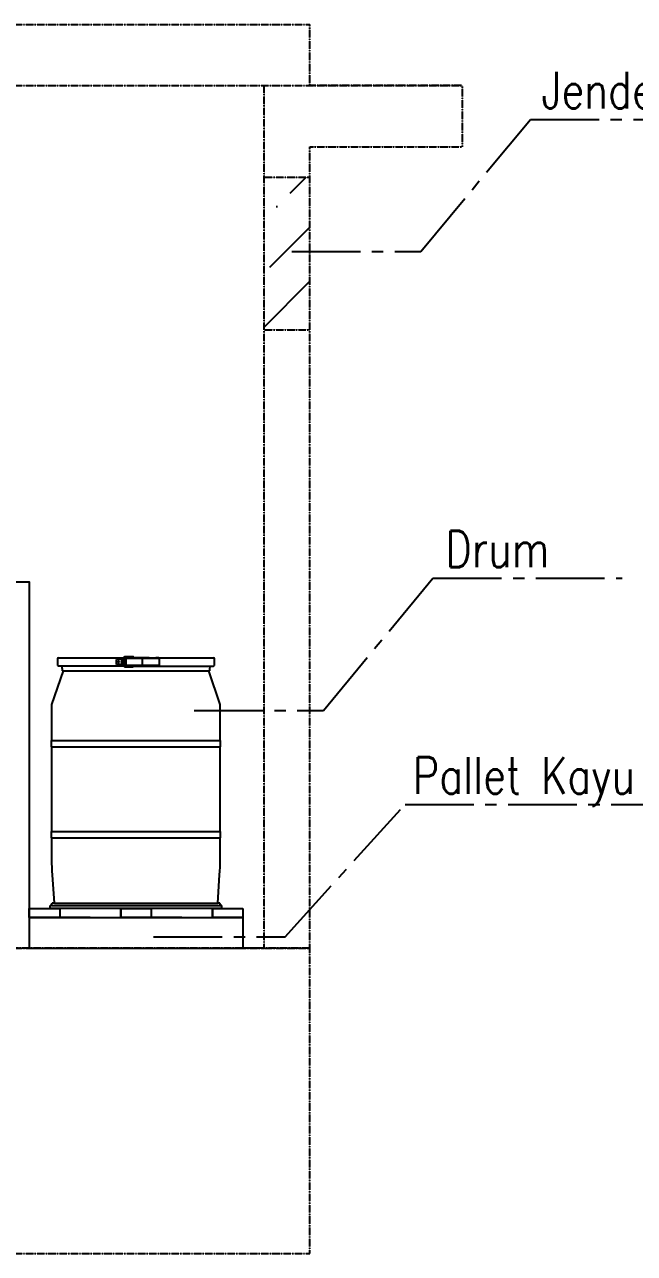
# Model space of a CAD drawing. Header units: millimetres. Extents: x 19989 to 114677, y -6335 to 49043.
# Drawn here: x 96975 to 98972, y 17116 to 21141 of the extents above; entities that cross this region are included whole.
import ezdxf

# ---------------------------------------------------------------- set-up
doc = ezdxf.new("R2010")
doc.units = ezdxf.units.MM
doc.header["$MEASUREMENT"] = 0
doc.linetypes.add('CENTER2', pattern=[1.125, 0.75, -0.125, 0.125, -0.125])
doc.layers.add('Edges', color=7, linetype='Continuous')
doc.styles.add('dD-RS', font='romans.shx', dxfattribs={"width": 0.8})

# ---------------------------------------------------------------- blocks, each defined once
blk = doc.blocks.new('plastic water drum ls')
at = {"layer": 'Edges'}
for p, q in [((-10.88, 17.57), (-11.02, 17.49)), ((-11.02, 17.49), (-11.02, 16.47)), ((-10.88, 17.57), (-1.77, 17.57)), ((-2.74, 17.33), (-2.74, 17.33)), ((-2.74, 16.62), (-2.74, 17.33)), ((-1.82, 17.33), (-2.74, 17.33)), ((-1.82, 16.62), (-1.82, 17.33)), ((-1.82, 17.33), (-1.78, 17.33)), ((-1.78, 17.54), (-1.77, 17.56)), ((-1.78, 17.33), (-1.78, 17.54)), ((-1.78, 17.33), (-1.65, 17.33)), ((-1.77, 17.58), (-1.76, 17.6)), ((-1.77, 17.57), (-1.77, 17.58)), ((-1.77, 17.56), (-1.77, 17.57)), ((-1.76, 17.6), (-1.75, 17.61)), ((-1.75, 17.61), (-1.74, 17.63)), ((-1.74, 17.63), (-1.73, 17.64)), ((-1.73, 17.64), (-1.71, 17.65)), ((-1.71, 17.65), (-1.7, 17.66)), ((-1.7, 17.66), (-1.68, 17.67)), ((-1.68, 17.67), (-1.67, 17.68)), ((-1.68, 17.53), (-1.66, 17.53)), ((-1.66, 17.53), (-1.68, 17.53)), ((-1.68, 17.53), (-1.68, 17.53)), ((-1.67, 17.68), (-1.66, 17.68)), ((-1.66, 17.68), (-1.64, 17.68)), ((-1.66, 17.53), (-1.65, 17.53)), ((-1.64, 17.54), (-1.65, 17.54)), ((-1.65, 17.54), (-1.65, 17.54)), ((-1.65, 17.54), (-1.65, 17.53)), ((-1.65, 17.53), (-1.65, 17.33)), ((-1.65, 17.53), (-1.65, 17.53)), ((-1.65, 17.53), (-1.65, 17.53)), ((-1.65, 17.53), (-1.65, 17.53)), ((-1.61, 17.33), (-1.65, 17.33)), ((-1.64, 17.68), (-1.63, 17.68)), ((-1.63, 17.55), (-1.64, 17.55)), ((-1.64, 17.55), (-1.64, 17.55)), ((-1.64, 17.55), (-1.64, 17.54)), ((-1.64, 17.55), (-1.64, 17.55)), ((-0.43, 17.68), (-1.63, 17.68)), ((-1.63, 17.55), (-1.63, 17.55)), ((-1.44, 17.55), (-1.63, 17.55)), ((-1.63, 17.55), (-1.63, 17.55)), ((-1.61, 16.62), (-1.61, 17.33)), ((-1.56, 17.53), (-1.57, 17.52)), ((-1.56, 17.52), (-1.57, 17.52)), ((-1.56, 17.52), (-1.57, 17.52)), ((-1.56, 17.52), (-1.57, 17.51)), ((-1.57, 17.52), (-1.57, 17.51)), ((-1.57, 17.52), (-1.57, 17.52)), ((-1.57, 17.51), (-1.57, 17.51)), ((-1.55, 17.51), (-1.57, 17.51)), ((-1.57, 17.51), (-1.57, 17.5)), ((-1.57, 17.51), (-1.57, 17.5)), ((-1.57, 17.5), (-1.57, 17.44)), ((-1.57, 17.5), (-1.57, 17.5)), ((-1.57, 17.5), (-1.57, 17.44)), ((-1.55, 17.5), (-1.57, 17.5)), ((-1.57, 17.44), (-1.57, 17.44)), ((-1.57, 17.44), (-1.55, 17.44)), ((-1.55, 17.53), (-1.56, 17.53)), ((-1.56, 17.53), (-1.56, 17.53)), ((-1.56, 17.53), (-1.56, 17.52)), ((-1.56, 17.53), (-1.56, 17.53)), ((-1.54, 17.53), (-1.56, 17.53)), ((-1.56, 17.52), (-1.56, 17.52)), ((-1.54, 17.52), (-1.56, 17.52)), ((-1.55, 17.52), (-1.56, 17.52)), ((-1.55, 17.53), (-1.55, 17.53)), ((-1.55, 17.53), (-1.54, 17.53)), ((-1.54, 17.52), (-1.55, 17.52)), ((-1.55, 17.52), (-1.55, 17.51)), ((-1.52, 17.52), (-1.55, 17.52)), ((-1.52, 17.51), (-1.55, 17.51)), ((-1.55, 17.51), (-1.55, 17.5)), ((-1.55, 17.5), (-1.55, 17.44)), ((-1.52, 17.5), (-1.55, 17.5)), ((-1.55, 17.44), (-1.52, 17.44)), ((-1.54, 17.53), (-1.54, 17.52)), ((-1.51, 17.53), (-1.54, 17.53)), ((-1.54, 17.53), (-1.53, 17.53)), ((-1.54, 17.53), (-1.54, 17.53)), ((-1.51, 17.52), (-1.54, 17.52)), ((-1.52, 17.53), (-1.53, 17.53)), ((-1.51, 17.53), (-1.52, 17.53)), ((-1.47, 17.52), (-1.52, 17.52)), ((-1.52, 17.52), (-1.51, 17.52)), ((-1.52, 17.51), (-1.52, 17.52)), ((-1.48, 17.51), (-1.52, 17.51)), ((-1.52, 17.51), (-1.52, 17.5)), ((-1.52, 17.5), (-1.48, 17.5)), ((-1.52, 17.5), (-1.52, 17.44)), ((-1.52, 17.44), (-1.48, 17.44)), ((-1.47, 17.53), (-1.51, 17.53)), ((-1.51, 17.52), (-1.51, 17.53)), ((-1.51, 17.53), (-1.5, 17.53)), ((-1.47, 17.52), (-1.51, 17.52)), ((-1.5, 17.53), (-1.49, 17.53)), ((-1.47, 17.53), (-1.49, 17.53)), ((-1.47, 17.52), (-1.48, 17.51)), ((-1.43, 17.51), (-1.48, 17.51)), ((-1.48, 17.51), (-1.48, 17.5)), ((-1.48, 17.5), (-1.48, 17.44)), ((-1.43, 17.5), (-1.48, 17.5)), ((-1.48, 17.44), (-1.45, 17.44)), ((-1.47, 17.53), (-1.47, 17.52)), ((-1.47, 17.53), (-1.46, 17.53)), ((0.87, 17.53), (-1.47, 17.53)), ((-1.47, 17.52), (-1.47, 17.52)), ((-1.43, 17.52), (-1.47, 17.52)), ((0.87, 17.52), (-1.47, 17.52)), ((-1.46, 17.53), (-1.46, 17.54)), ((-1.46, 17.54), (-1.45, 17.54)), ((-1.2, 17.54), (-1.46, 17.54)), ((-1.42, 17.53), (-1.46, 17.53)), ((-1.46, 17.53), (-1.46, 17.53)), ((-1.45, 17.54), (-1.44, 17.54)), ((-1.45, 17.44), (-1.45, 16.56)), ((-1.45, 17.44), (-1.43, 17.44)), ((-1.44, 17.55), (-1.44, 17.55)), ((-1.44, 17.54), (-1.44, 17.55)), ((-1.44, 17.55), (-1.43, 17.55)), ((-1.42, 17.55), (-1.44, 17.55)), ((-1.43, 17.55), (-1.42, 17.55)), ((-1.43, 17.52), (-1.43, 17.51)), ((-1.43, 17.52), (0.87, 17.52)), ((-1.43, 17.51), (-1.43, 17.5)), ((-1.43, 17.51), (0.87, 17.51)), ((-1.43, 17.5), (-1.43, 17.44)), ((-1.43, 17.5), (0.87, 17.5)), ((-1.43, 17.44), (-1.43, 16.56)), ((-1.42, 17.55), (-1.41, 17.55)), ((-1.42, 17.53), (-1.42, 17.53)), ((-1.2, 17.53), (-1.42, 17.53)), ((-1.41, 17.55), (-1.4, 17.55)), ((-1.4, 17.55), (-1.39, 17.55)), ((-1.39, 17.55), (-1.37, 17.56)), ((-1.37, 17.56), (-1.36, 17.56)), ((-1.36, 17.56), (-1.35, 17.56)), ((-1.35, 17.56), (-1.34, 17.56)), ((-1.33, 17.56), (-1.34, 17.56)), ((-1.33, 17.56), (-1.32, 17.56)), ((-1.33, 17.56), (-1.33, 17.56)), ((-1.32, 17.56), (-1.32, 17.56)), ((-1.32, 17.56), (-1.32, 17.56)), ((-1.32, 17.56), (-1.31, 17.56)), ((-1.32, 17.56), (-1.32, 17.56)), ((-1.31, 17.56), (-1.3, 17.56)), ((-1.3, 17.56), (-1.28, 17.56)), ((-1.28, 17.56), (-1.27, 17.55)), ((-1.27, 17.55), (-1.26, 17.55)), ((-1.26, 17.55), (-1.25, 17.55)), ((-1.24, 17.55), (-1.25, 17.55)), ((-1.24, 17.55), (-1.23, 17.55)), ((-0.44, 17.55), (-1.24, 17.55)), ((-1.23, 17.55), (-1.22, 17.54)), ((-1.22, 17.54), (-1.21, 17.54)), ((-1.21, 17.54), (-1.2, 17.54)), ((-1.2, 17.53), (-1.2, 17.54)), ((-1.15, 17.53), (-1.2, 17.53)), ((-1.14, 17.53), (-1.15, 17.53)), ((-1.14, 17.53), (-0.86, 17.53)), ((-0.86, 17.53), (-0.86, 17.53)), ((-0.58, 17.53), (-0.86, 17.53)), ((-0.86, 17.53), (-0.47, 17.53)), ((-0.47, 17.53), (-0.58, 17.53)), ((-0.47, 17.53), (-0.42, 17.53)), ((-0.43, 17.55), (-0.44, 17.55)), ((-0.4, 17.68), (-0.43, 17.68)), ((-0.42, 17.54), (-0.43, 17.55)), ((-0.43, 17.55), (-0.43, 17.55)), ((-0.43, 17.55), (-0.43, 17.55)), ((-0.42, 17.53), (-0.42, 17.54)), ((-0.42, 17.54), (-0.42, 17.54)), ((-0.42, 17.54), (-0.42, 17.54)), ((-0.42, 17.53), (-0.42, 17.53)), ((-0.42, 17.53), (-0.42, 17.53)), ((-0.42, 17.53), (-0.42, 17.53)), ((-0.42, 17.53), (-0.29, 17.53)), ((-0.38, 17.67), (-0.4, 17.68)), ((-0.36, 17.66), (-0.38, 17.67)), ((-0.35, 17.65), (-0.36, 17.66)), ((-0.33, 17.64), (-0.35, 17.65)), ((-0.32, 17.62), (-0.33, 17.64)), ((-0.31, 17.6), (-0.32, 17.62)), ((-0.3, 17.58), (-0.31, 17.6)), ((-0.3, 17.57), (-0.3, 17.58)), ((-0.3, 17.56), (-0.3, 17.57)), ((-0.3, 17.57), (10.88, 17.57)), ((-0.29, 17.53), (-0.3, 17.56)), ((0.29, 17.53), (-0.29, 17.53)), ((0.58, 17.53), (0.29, 17.53)), ((0.86, 17.53), (0.29, 17.53)), ((0.86, 17.53), (0.58, 17.53)), ((0.86, 17.53), (0.87, 17.53)), ((0.86, 17.53), (0.87, 17.53)), ((0.87, 17.53), (0.87, 17.53)), ((0.87, 17.53), (0.87, 17.52)), ((0.87, 17.53), (0.87, 17.53)), ((0.87, 17.53), (0.87, 17.53)), ((1.36, 17.53), (0.87, 17.53)), ((0.87, 17.53), (3.22, 17.53)), ((0.87, 17.52), (0.87, 17.52)), ((0.87, 17.52), (0.87, 17.51)), ((0.87, 17.52), (3.22, 17.52)), ((0.87, 17.52), (3.23, 17.52)), ((0.87, 17.51), (0.87, 17.51)), ((0.87, 17.51), (0.87, 17.5)), ((0.87, 17.51), (3.23, 17.51)), ((0.87, 17.5), (0.87, 16.49)), ((3.23, 17.5), (0.87, 17.5)), ((1.36, 17.53), (1.37, 17.53)), ((1.86, 17.53), (1.37, 17.53)), ((1.86, 17.53), (1.86, 17.53)), ((1.86, 17.53), (2.33, 17.53)), ((2.33, 17.53), (2.34, 17.53)), ((2.34, 17.53), (2.8, 17.53)), ((2.84, 17.53), (2.8, 17.53)), ((2.8, 17.53), (2.8, 17.53)), ((2.87, 17.53), (2.84, 17.53)), ((2.91, 17.53), (2.87, 17.53)), ((2.87, 17.53), (2.87, 17.53)), ((2.94, 17.53), (2.91, 17.53)), ((2.95, 17.53), (2.94, 17.53)), ((2.95, 17.53), (2.98, 17.53)), ((3.01, 17.53), (2.98, 17.53)), ((2.98, 17.53), (2.98, 17.53)), ((3.04, 17.53), (3.01, 17.53)), ((3.05, 17.53), (3.04, 17.53)), ((3.05, 17.53), (3.08, 17.53)), ((3.12, 17.53), (3.08, 17.53)), ((3.08, 17.53), (3.08, 17.53)), ((3.15, 17.53), (3.12, 17.53)), ((3.19, 17.53), (3.15, 17.53)), ((3.15, 17.53), (3.15, 17.53)), ((3.19, 17.53), (3.2, 17.53)), ((3.2, 17.53), (3.21, 17.53)), ((3.21, 17.53), (3.21, 17.53)), ((3.21, 17.53), (3.22, 17.53)), ((3.22, 17.53), (3.22, 17.52)), ((3.22, 17.53), (3.23, 17.52)), ((3.22, 17.53), (3.22, 17.53)), ((3.22, 17.53), (3.22, 17.53)), ((3.22, 17.52), (3.23, 17.52)), ((3.22, 17.52), (3.23, 17.52)), ((3.23, 17.52), (3.24, 17.52)), ((3.23, 17.52), (3.23, 17.51)), ((3.23, 17.52), (3.23, 17.52)), ((3.23, 17.52), (3.24, 17.52)), ((3.23, 17.51), (3.23, 17.5)), ((3.23, 17.51), (3.24, 17.51)), ((3.23, 17.5), (3.24, 17.5)), ((3.23, 17.5), (3.23, 16.49)), ((3.24, 17.52), (3.24, 17.52)), ((3.24, 17.52), (3.24, 17.51)), ((3.24, 17.51), (3.24, 17.5)), ((3.24, 17.51), (3.24, 17.5)), ((3.24, 17.51), (3.24, 17.51)), ((3.24, 17.5), (3.24, 17.5)), ((3.24, 17.5), (3.24, 16.49)), ((3.24, 17.5), (3.24, 16.49)), ((11.02, 17.49), (10.88, 17.57)), ((11.02, 16.47), (11.02, 17.49)), ((-11.82, 10.97), (-10.21, 15.71)), ((-11.02, 16.47), (-10.88, 16.39)), ((-10.44, 16.39), (-10.88, 16.39)), ((-10.35, 15.91), (-10.44, 16.39)), ((-1.74, 16.39), (-10.44, 16.39)), ((-10.35, 15.71), (-10.35, 15.91)), ((-10.35, 15.71), (-10.21, 15.71)), ((-10.21, 15.71), (10.21, 15.71)), ((-1.82, 16.62), (-2.74, 16.62)), ((-2.54, 17.02), (-2.55, 16.99)), ((-2.55, 16.99), (-2.55, 16.97)), ((-2.55, 16.97), (-2.55, 16.94)), ((-2.55, 16.94), (-2.54, 16.92)), ((-2.53, 17.04), (-2.54, 17.02)), ((-2.54, 16.92), (-2.53, 16.9)), ((-2.51, 17.05), (-2.53, 17.04)), ((-2.53, 16.9), (-2.51, 16.88)), ((-2.49, 17.06), (-2.51, 17.05)), ((-2.51, 16.88), (-2.49, 16.87)), ((-2.47, 17.07), (-2.49, 17.06)), ((-2.49, 16.87), (-2.47, 16.87)), ((-2.46, 17.07), (-2.47, 17.07)), ((-2.46, 16.87), (-2.47, 16.87)), ((-2.44, 17.06), (-2.46, 17.07)), ((-2.46, 16.87), (-2.44, 16.87)), ((-2.42, 17.05), (-2.44, 17.06)), ((-2.42, 17.05), (-2.44, 17.06)), ((-2.44, 17.06), (-2.44, 17.06)), ((-2.44, 16.87), (-2.42, 16.88)), ((-2.44, 16.87), (-2.42, 16.88)), ((-2.44, 16.87), (-2.44, 16.87)), ((-2.4, 17.04), (-2.42, 17.05)), ((-2.41, 17.04), (-2.42, 17.05)), ((-2.42, 16.88), (-2.41, 16.9)), ((-2.42, 16.88), (-2.4, 16.9)), ((-2.39, 17.02), (-2.41, 17.04)), ((-2.41, 16.9), (-2.39, 16.92)), ((-2.39, 17.02), (-2.4, 17.04)), ((-2.4, 16.9), (-2.39, 16.92)), ((-2.38, 16.99), (-2.39, 17.02)), ((-2.38, 16.99), (-2.39, 17.02)), ((-2.39, 16.92), (-2.38, 16.94)), ((-2.39, 16.92), (-2.38, 16.94)), ((-2.38, 16.97), (-2.38, 16.99)), ((-2.37, 16.97), (-2.38, 16.99)), ((-2.38, 16.94), (-2.38, 16.97)), ((-2.38, 16.94), (-2.37, 16.97)), ((-2.09, 17.02), (-2.1, 16.99)), ((-2.1, 16.99), (-2.1, 16.97)), ((-2.1, 16.97), (-2.1, 16.94)), ((-2.1, 16.94), (-2.09, 16.92)), ((-2.08, 17.04), (-2.09, 17.02)), ((-2.09, 16.92), (-2.08, 16.9)), ((-2.06, 17.05), (-2.08, 17.04)), ((-2.08, 16.9), (-2.06, 16.88)), ((-2.04, 17.06), (-2.06, 17.05)), ((-2.06, 16.88), (-2.04, 16.87)), ((-2.02, 17.07), (-2.04, 17.06)), ((-2.04, 16.87), (-2.02, 16.87)), ((-2.01, 17.07), (-2.02, 17.07)), ((-2.01, 16.87), (-2.02, 16.87)), ((-2, 17.06), (-2.01, 17.07)), ((-2.01, 16.87), (-2, 16.87)), ((-1.97, 17.05), (-2, 17.06)), ((-1.99, 17.06), (-2, 17.06)), ((-2, 16.87), (-1.97, 16.88)), ((-2, 16.87), (-1.99, 16.87)), ((-1.97, 17.05), (-1.99, 17.06)), ((-1.99, 16.87), (-1.97, 16.88)), ((-1.95, 17.04), (-1.97, 17.05)), ((-1.96, 17.04), (-1.97, 17.05)), ((-1.97, 16.88), (-1.95, 16.9)), ((-1.97, 16.88), (-1.96, 16.9)), ((-1.94, 17.02), (-1.96, 17.04)), ((-1.96, 16.9), (-1.94, 16.92)), ((-1.94, 17.02), (-1.95, 17.04)), ((-1.95, 16.9), (-1.94, 16.92)), ((-1.93, 16.99), (-1.94, 17.02)), ((-1.93, 16.99), (-1.94, 17.02)), ((-1.94, 16.92), (-1.93, 16.94)), ((-1.94, 16.92), (-1.93, 16.94)), ((-1.93, 16.97), (-1.93, 16.99)), ((-1.93, 16.97), (-1.93, 16.99)), ((-1.93, 16.94), (-1.93, 16.97)), ((-1.93, 16.94), (-1.93, 16.97)), ((-1.78, 16.62), (-1.82, 16.62)), ((-1.78, 16.51), (-1.78, 16.62)), ((-1.65, 16.62), (-1.78, 16.62)), ((-1.77, 16.48), (-1.78, 16.51)), ((-1.77, 16.45), (-1.77, 16.48)), ((-1.76, 16.43), (-1.77, 16.45)), ((-1.75, 16.4), (-1.76, 16.43)), ((-1.74, 16.39), (-1.75, 16.4)), ((-1.73, 16.38), (-1.74, 16.39)), ((-1.72, 16.36), (-1.73, 16.38)), ((-1.7, 16.35), (-1.72, 16.36)), ((-1.68, 16.33), (-1.7, 16.35)), ((-1.66, 16.32), (-1.68, 16.33)), ((-1.64, 16.31), (-1.66, 16.32)), ((-1.65, 16.62), (-1.65, 16.51)), ((-1.61, 16.62), (-1.65, 16.62)), ((-1.65, 16.51), (-1.65, 16.5)), ((-1.65, 16.5), (-1.65, 16.49)), ((-1.65, 16.49), (-1.65, 16.48)), ((-1.65, 16.48), (-1.64, 16.47)), ((-1.64, 16.47), (-1.64, 16.47)), ((-1.64, 16.47), (-1.63, 16.46)), ((-1.61, 16.31), (-1.64, 16.31)), ((-1.63, 16.46), (-1.62, 16.45)), ((-1.62, 16.45), (-1.62, 16.45)), ((-1.62, 16.45), (-1.61, 16.44)), ((-1.61, 16.44), (-1.6, 16.44)), ((-1.61, 16.31), (-1.61, 16.3)), ((-1.61, 16.3), (-1.58, 16.3)), ((-1.6, 16.44), (-1.59, 16.44)), ((-1.59, 16.44), (-1.59, 16.44)), ((-1.59, 16.44), (-1.44, 16.44)), ((-1.58, 16.3), (-0.47, 16.3)), ((-1.57, 16.56), (-1.57, 16.56)), ((-1.57, 16.56), (-1.57, 16.49)), ((-1.57, 16.56), (-1.57, 16.49)), ((-1.55, 16.56), (-1.57, 16.56)), ((-1.57, 16.49), (-1.57, 16.49)), ((-1.57, 16.49), (-1.57, 16.49)), ((-1.57, 16.49), (-1.57, 16.49)), ((-1.57, 16.49), (-1.57, 16.49)), ((-1.57, 16.48), (-1.57, 16.49)), ((-1.56, 16.48), (-1.57, 16.49)), ((-1.55, 16.49), (-1.57, 16.49)), ((-1.55, 16.49), (-1.57, 16.49)), ((-1.56, 16.48), (-1.57, 16.48)), ((-1.56, 16.48), (-1.57, 16.48)), ((-1.57, 16.48), (-1.57, 16.48)), ((-1.56, 16.47), (-1.57, 16.48)), ((-1.56, 16.48), (-1.56, 16.48)), ((-1.56, 16.47), (-1.56, 16.48)), ((-1.55, 16.48), (-1.56, 16.48)), ((-1.54, 16.48), (-1.56, 16.48)), ((-1.56, 16.47), (-1.56, 16.47)), ((-1.55, 16.47), (-1.56, 16.47)), ((-1.56, 16.47), (-1.56, 16.47)), ((-1.54, 16.47), (-1.56, 16.47)), ((-1.55, 16.56), (-1.55, 16.49)), ((-1.52, 16.56), (-1.55, 16.56)), ((-1.55, 16.49), (-1.52, 16.49)), ((-1.55, 16.49), (-1.55, 16.49)), ((-1.55, 16.49), (-1.55, 16.48)), ((-1.52, 16.49), (-1.55, 16.49)), ((-1.55, 16.48), (-1.54, 16.48)), ((-1.52, 16.48), (-1.55, 16.48)), ((-1.55, 16.47), (-1.55, 16.47)), ((-1.55, 16.47), (-1.55, 16.47)), ((-1.55, 16.47), (-1.54, 16.47)), ((-1.54, 16.48), (-1.54, 16.47)), ((-1.51, 16.48), (-1.54, 16.48)), ((-1.51, 16.47), (-1.54, 16.47)), ((-1.54, 16.47), (-1.53, 16.47)), ((-1.53, 16.47), (-1.51, 16.47)), ((-1.52, 16.56), (-1.52, 16.49)), ((-1.48, 16.56), (-1.52, 16.56)), ((-1.52, 16.49), (-1.52, 16.49)), ((-1.52, 16.49), (-1.48, 16.49)), ((-1.52, 16.48), (-1.52, 16.49)), ((-1.48, 16.49), (-1.52, 16.49)), ((-1.51, 16.48), (-1.52, 16.48)), ((-1.47, 16.48), (-1.52, 16.48)), ((-1.51, 16.47), (-1.51, 16.48)), ((-1.47, 16.48), (-1.51, 16.48)), ((-1.47, 16.47), (-1.51, 16.47)), ((-1.51, 16.47), (-1.5, 16.47)), ((-1.5, 16.47), (-1.47, 16.47)), ((-1.48, 16.56), (-1.48, 16.49)), ((-1.45, 16.56), (-1.48, 16.56)), ((-1.48, 16.49), (-1.48, 16.49)), ((-1.43, 16.49), (-1.48, 16.49)), ((-1.43, 16.49), (-1.48, 16.49)), ((-1.47, 16.48), (-1.48, 16.49)), ((-1.43, 16.48), (-1.47, 16.48)), ((-1.47, 16.48), (-1.47, 16.48)), ((-1.47, 16.47), (-1.47, 16.48)), ((-1.47, 16.48), (0.87, 16.48)), ((-1.47, 16.47), (-1.46, 16.47)), ((0.87, 16.47), (-1.47, 16.47)), ((-1.46, 16.47), (-1.46, 16.46)), ((-1.46, 16.47), (-1.46, 16.47)), ((-1.46, 16.47), (-1.45, 16.47)), ((-1.46, 16.46), (-1.45, 16.46)), ((-1.2, 16.46), (-1.46, 16.46)), ((-1.43, 16.56), (-1.45, 16.56)), ((-1.45, 16.47), (-1.44, 16.47)), ((-1.45, 16.46), (-1.44, 16.44)), ((-1.45, 16.46), (-1.45, 16.46)), ((-1.45, 16.46), (-1.44, 16.45)), ((-1.42, 16.47), (-1.44, 16.47)), ((-1.44, 16.45), (-1.43, 16.45)), ((-1.44, 16.44), (-0.48, 16.44)), ((-1.43, 16.56), (-1.43, 16.49)), ((-1.43, 16.49), (-1.43, 16.49)), ((-1.43, 16.49), (-1.43, 16.48)), ((-1.43, 16.49), (0.87, 16.49)), ((0.87, 16.49), (-1.43, 16.49)), ((-1.43, 16.48), (0.87, 16.48)), ((-1.43, 16.45), (-1.42, 16.45)), ((-1.42, 16.47), (-1.41, 16.47)), ((-1.42, 16.47), (-1.42, 16.47)), ((-1.42, 16.45), (-1.41, 16.45)), ((-1.41, 16.47), (-1.4, 16.47)), ((-1.41, 16.45), (-1.4, 16.44)), ((-1.4, 16.47), (-1.33, 16.47)), ((-1.4, 16.44), (-1.39, 16.44)), ((-1.39, 16.44), (-1.37, 16.44)), ((-1.37, 16.44), (-1.36, 16.44)), ((-1.36, 16.44), (-1.35, 16.44)), ((-1.35, 16.44), (-1.34, 16.44)), ((-1.33, 16.44), (-1.34, 16.44)), ((-1.33, 16.47), (-1.33, 16.47)), ((-1.33, 16.47), (-1.3, 16.47)), ((-1.33, 16.44), (-1.32, 16.44)), ((-1.33, 16.44), (-1.33, 16.44)), ((-1.32, 16.44), (-1.32, 16.44)), ((-1.32, 16.44), (-1.32, 16.44)), ((-1.32, 16.44), (-1.31, 16.44)), ((-1.32, 16.44), (-1.32, 16.44)), ((-1.31, 16.44), (-1.3, 16.44)), ((-1.3, 16.47), (-1.26, 16.47)), ((-1.3, 16.44), (-1.28, 16.44)), ((-1.28, 16.44), (-1.27, 16.44)), ((-1.27, 16.44), (-1.26, 16.44)), ((-1.25, 16.47), (-1.26, 16.47)), ((-1.26, 16.44), (-1.25, 16.45)), ((-1.25, 16.47), (-1.21, 16.47)), ((-1.25, 16.45), (-1.24, 16.45)), ((-1.24, 16.45), (-1.23, 16.45)), ((-1.23, 16.45), (-1.22, 16.45)), ((-1.22, 16.45), (-1.21, 16.46)), ((-1.21, 16.47), (-1.21, 16.47)), ((-1.21, 16.47), (-1.2, 16.47)), ((-1.21, 16.46), (-1.2, 16.46)), ((-1.2, 16.47), (-1.2, 16.46)), ((-1.2, 16.47), (-1.15, 16.47)), ((-1.14, 16.47), (-1.15, 16.47)), ((-1.14, 16.47), (-1.03, 16.47)), ((-0.86, 16.47), (-1.03, 16.47)), ((-0.86, 16.47), (-0.76, 16.47)), ((-0.86, 16.47), (-0.86, 16.47)), ((-0.58, 16.47), (-0.76, 16.47)), ((-0.76, 16.47), (-0.49, 16.47)), ((-0.49, 16.47), (-0.58, 16.47)), ((-0.49, 16.47), (-0.43, 16.47)), ((-0.48, 16.44), (-0.47, 16.44)), ((-0.47, 16.44), (-0.46, 16.44)), ((-0.47, 16.3), (-0.45, 16.3)), ((-0.46, 16.44), (-0.45, 16.44)), ((-0.45, 16.44), (-0.45, 16.45)), ((-0.45, 16.45), (-0.44, 16.45)), ((-0.45, 16.3), (-0.42, 16.31)), ((-0.44, 16.45), (-0.43, 16.46)), ((-0.43, 16.46), (-0.43, 16.47)), ((-0.43, 16.47), (-0.43, 16.47)), ((-0.43, 16.47), (-0.3, 16.47)), ((-0.42, 16.31), (-0.4, 16.32)), ((-0.4, 16.32), (-0.38, 16.33)), ((-0.38, 16.33), (-0.36, 16.35)), ((-0.36, 16.35), (-0.34, 16.36)), ((-0.34, 16.36), (-0.33, 16.38)), ((-0.33, 16.38), (-0.32, 16.39)), ((-0.32, 16.41), (-0.3, 16.43)), ((-0.32, 16.39), (-0.32, 16.41)), ((-0.32, 16.39), (10.44, 16.39)), ((-0.3, 16.46), (-0.3, 16.47)), ((-0.3, 16.47), (0.33, 16.47)), ((-0.3, 16.43), (-0.3, 16.46)), ((0.58, 16.47), (0.33, 16.47)), ((0.33, 16.47), (0.58, 16.47)), ((0.58, 16.47), (0.58, 16.47)), ((0.86, 16.47), (0.58, 16.47)), ((0.86, 16.47), (0.87, 16.47)), ((0.86, 16.47), (0.87, 16.47)), ((0.87, 16.49), (0.87, 16.49)), ((0.87, 16.48), (0.87, 16.49)), ((3.23, 16.49), (0.87, 16.49)), ((3.23, 16.49), (0.87, 16.49)), ((0.87, 16.48), (0.87, 16.48)), ((0.87, 16.47), (0.87, 16.48)), ((0.87, 16.48), (0.87, 16.48)), ((3.22, 16.48), (0.87, 16.48)), ((3.23, 16.48), (0.87, 16.48)), ((0.87, 16.47), (0.87, 16.47)), ((0.87, 16.47), (0.87, 16.47)), ((0.87, 16.47), (0.87, 16.47)), ((0.87, 16.47), (0.87, 16.47)), ((0.87, 16.47), (1.36, 16.47)), ((3.22, 16.47), (0.87, 16.47)), ((1.36, 16.47), (1.37, 16.47)), ((1.82, 16.47), (1.37, 16.47)), ((1.82, 16.47), (1.86, 16.47)), ((2.3, 16.47), (1.86, 16.47)), ((1.86, 16.47), (1.86, 16.47)), ((2.3, 16.47), (2.33, 16.47)), ((2.33, 16.47), (2.34, 16.47)), ((2.34, 16.47), (2.8, 16.47)), ((2.8, 16.47), (2.8, 16.47)), ((2.81, 16.47), (2.8, 16.47)), ((2.81, 16.47), (2.83, 16.47)), ((2.83, 16.47), (2.84, 16.47)), ((2.87, 16.47), (2.84, 16.47)), ((2.91, 16.47), (2.87, 16.47)), ((2.94, 16.47), (2.91, 16.47)), ((2.91, 16.47), (2.91, 16.47)), ((2.95, 16.47), (2.94, 16.47)), ((2.97, 16.47), (2.95, 16.47)), ((2.97, 16.47), (2.98, 16.47)), ((2.98, 16.47), (3.01, 16.47)), ((3.01, 16.47), (3.01, 16.47)), ((3.01, 16.47), (3.04, 16.47)), ((3.01, 16.47), (3.01, 16.47)), ((3.05, 16.47), (3.04, 16.47)), ((3.07, 16.47), (3.05, 16.47)), ((3.08, 16.47), (3.07, 16.47)), ((3.11, 16.47), (3.08, 16.47)), ((3.12, 16.47), (3.11, 16.47)), ((3.12, 16.47), (3.13, 16.47)), ((3.13, 16.47), (3.15, 16.47)), ((3.16, 16.47), (3.15, 16.47)), ((3.15, 16.47), (3.15, 16.47)), ((3.16, 16.47), (3.18, 16.47)), ((3.18, 16.47), (3.19, 16.47)), ((3.19, 16.47), (3.19, 16.47)), ((3.21, 16.47), (3.19, 16.47)), ((3.21, 16.47), (3.21, 16.47)), ((3.21, 16.47), (3.22, 16.47)), ((3.22, 16.48), (3.23, 16.48)), ((3.22, 16.48), (3.23, 16.48)), ((3.22, 16.47), (3.22, 16.48)), ((3.22, 16.47), (3.23, 16.48)), ((3.22, 16.47), (3.22, 16.47)), ((3.22, 16.47), (3.22, 16.47)), ((3.23, 16.49), (3.24, 16.49)), ((3.23, 16.49), (3.23, 16.49)), ((3.23, 16.48), (3.23, 16.49)), ((3.23, 16.49), (3.24, 16.49)), ((3.23, 16.48), (3.24, 16.48)), ((3.23, 16.48), (3.23, 16.48)), ((3.23, 16.48), (3.24, 16.48)), ((3.24, 16.49), (3.24, 16.49)), ((3.24, 16.49), (3.24, 16.49)), ((3.24, 16.49), (3.24, 16.49)), ((3.24, 16.49), (3.24, 16.49)), ((3.24, 16.48), (3.24, 16.49)), ((3.24, 16.48), (3.24, 16.48)), ((10.21, 15.71), (10.35, 15.71)), ((11.82, 10.97), (10.21, 15.71)), ((10.35, 15.91), (10.44, 16.39)), ((10.35, 15.71), (10.35, 15.91)), ((10.44, 16.39), (10.88, 16.39)), ((10.88, 16.39), (11.02, 16.47)), ((-11.82, 5.94), (-11.82, 10.97)), ((11.82, 5.94), (11.82, 10.97)), ((-11.87, 5.02), (-11.87, 5.94)), ((-11.82, 5.94), (-11.87, 5.94)), ((-11.82, 5.94), (11.82, 5.94)), ((11.87, 5.94), (11.82, 5.94)), ((11.87, 5.02), (11.87, 5.94)), ((-11.87, 5.02), (-11.82, 5.02)), ((-11.82, -6.85), (-11.82, 5.02)), ((-11.82, 5.02), (11.82, 5.02)), ((11.82, 5.02), (11.87, 5.02)), ((11.82, -6.85), (11.82, 5.02)), ((-11.87, -7.77), (-11.87, -6.85)), ((-11.82, -6.85), (-11.87, -6.85)), ((-11.82, -6.85), (11.82, -6.85)), ((11.87, -6.85), (11.82, -6.85)), ((11.87, -7.77), (11.87, -6.85)), ((-11.87, -7.77), (-11.82, -7.77)), ((-11.82, -11.35), (-11.82, -7.77)), ((-11.82, -7.77), (11.82, -7.77)), ((11.82, -7.77), (11.87, -7.77)), ((11.82, -11.35), (11.82, -7.77)), ((-11.81, -11.9), (-11.82, -11.35)), ((-11.78, -12.44), (-11.81, -11.9)), ((11.78, -12.44), (11.81, -11.9)), ((11.81, -11.9), (11.82, -11.35)), ((-11.74, -12.98), (-11.78, -12.44)), ((-11.48, -16.92), (-11.74, -12.98)), ((11.48, -16.92), (11.74, -12.98)), ((11.74, -12.98), (11.78, -12.44)), ((-11.88, -17.28), (-11.78, -16.92)), ((-11.48, -16.92), (-11.78, -16.92)), ((-11.48, -16.92), (11.48, -16.92)), ((11.78, -16.92), (11.48, -16.92)), ((11.88, -17.28), (11.78, -16.92)), ((-12.08, -17.68), (-12.08, -17.28)), ((-11.88, -17.28), (-12.08, -17.28)), ((12.08, -17.68), (-12.08, -17.68)), ((-11.88, -17.28), (11.88, -17.28)), ((12.08, -17.28), (11.88, -17.28)), ((12.08, -17.68), (12.08, -17.28))]:
    blk.add_line(p, q, dxfattribs=at)

msp = doc.modelspace()

# ---------------------------------------------------------------- hatches: boundary and pattern name
at = {"linetype": 'CENTER2'}
h = msp.add_hatch(dxfattribs=at)
h.set_pattern_fill('ANSI36', color=256, scale=1000)
h.set_pattern_definition([(45, (-8707.32, 7728.86), (66.29126, 243.06796), [312.5, -62.5, 0, -62.5])])
h.paths.add_polyline_path([(97909.4, 20641.2), (97759.4, 20641.2), (97759.4, 20141.2), (97909.4, 20141.2)])

# ---------------------------------------------------------------- linework, layer by layer
for points in [[(94759.4, 21141.2), (97909.4, 21141.2)], [(94759.4, 21141.2), (97909.4, 21141.2)], [(97909.4, 20941.2), (97909.4, 21141.2)], [(94759.4, 20941.2), (97909.4, 20941.2)], [(94759.4, 20941.2), (98409.4, 20941.2)], [(97759.4, 18116.2), (97759.4, 20941.2)], [(97909.4, 20741.2), (98409.4, 20741.2), (98409.4, 20941.2), (97909.4, 20941.2)], [(97909.4, 18116.2), (97909.4, 20741.2)], [(97759.4, 20641.2), (97909.4, 20641.2)], [(97759.4, 20141.2), (97909.4, 20141.2)], [(97759.4, 20141.2), (97909.4, 20141.2)], [(97909.4, 18116.2), (94759.4, 18116.2)], [(94759.4, 18116.2), (94759.4, 17116.2), (97909.4, 17116.2), (97909.4, 18116.2)], [(94759.4, 18116.2), (97759.4, 18116.2)], [(94759.4, 18116.2), (97759.4, 18116.2)], [(97759.4, 18116.2), (97690.1, 18116.2)], [(97759.4, 18116.2), (97909.4, 18116.2)]]:
    msp.add_lwpolyline(points, dxfattribs=at)
at = {"color": 116, "linetype": 'CENTER2', "ltscale": 300, "true_color": 0x136734}
for points in [[(97849.8, 20397.8), (98272.9, 20397.8), (98631.3, 20830.8), (100073.4, 20830.8)], [(97530.6, 18894.9), (97953.7, 18894.9), (98312.1, 19327.8), (98931.8, 19327.8)], [(97397.4, 18153.1), (97828.1, 18153.1), (98220.9, 18586.1), (99433.5, 18586.1)]]:
    msp.add_lwpolyline(points, dxfattribs=at)
for points in [[(96719.4, 19316.2), (96990.1, 19316.2), (96990.1, 18116.2)], [(96990.1, 18246.2), (96990.1, 18116.2)], [(96990.1, 18246.2), (97090.1, 18246.2)], [(97190.1, 18216.2), (96990.1, 18216.2), (96990.1, 18246.2)], [(97090.1, 18246.2), (97090.1, 18216.2)], [(97290.1, 18246.2), (97290.1, 18216.2)], [(97290.1, 18246.2), (97390.1, 18246.2)], [(97490.1, 18216.2), (97290.1, 18216.2), (97290.1, 18246.2)], [(97390.1, 18246.2), (97390.1, 18216.2)], [(97590.1, 18246.2), (97590.1, 18216.2)], [(97590.1, 18246.2), (97690.1, 18246.2)], [(97690.1, 18216.2), (97590.1, 18216.2), (97590.1, 18246.2)], [(97690.1, 18246.2), (97690.1, 18116.2)], [(96990.1, 18216.2), (97690.1, 18216.2)], [(96990.1, 18216.2), (96990.1, 18116.2)], [(97690.1, 18216.2), (97690.1, 18116.2)], [(96990.1, 18116.2), (97690.1, 18116.2)]]:
    msp.add_lwpolyline(points)

# ---------------------------------------------------------------- block references
at = {"xscale": 23.29904138101032, "yscale": 23.29904138101032, "zscale": 23.29904138101032}
msp.add_blockref('plastic water drum ls', (97340.1, 18658.2), dxfattribs=at)

# ---------------------------------------------------------------- texts
at = {"color": 3, "style": 'dD-RS', "width": 0.8}
for s, p in [('Jendela Ventilasi', (98667.9, 20866.5)), ('Drum', (98353, 19363.5)), ('Pallet Kayu', (98246.7, 18621.8))]:
    msp.add_text(s, height=120, dxfattribs=at).set_placement(p)

doc.saveas('drawing.dxf')
